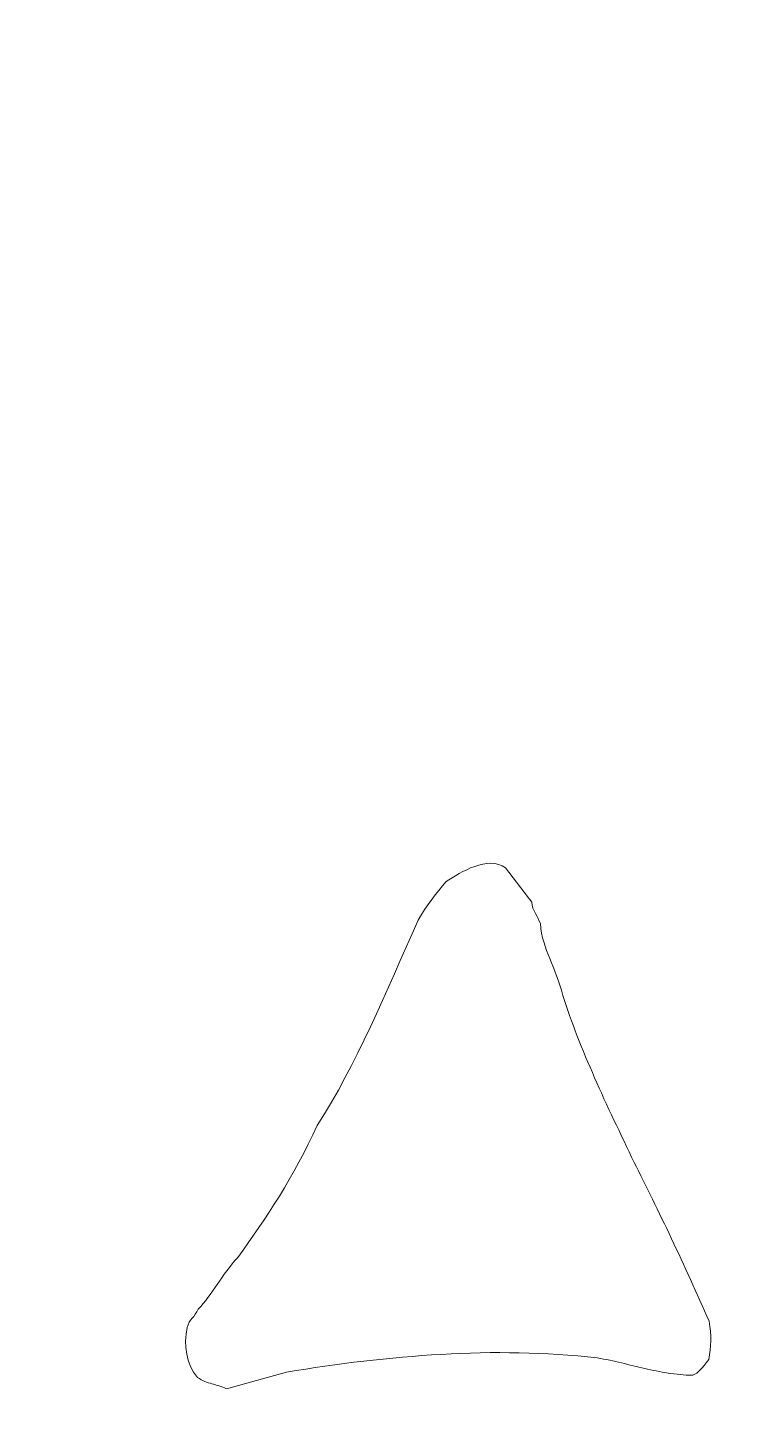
# Model space of a CAD drawing. Header units: millimetres. Extents: x -317 to 163, y -330 to 450.
# Drawn here: x -148 to -27.9, y -185.1 to 48.2 of the extents above; entities that cross this region are included whole.
import ezdxf

# ---------------------------------------------------------------- set-up
doc = ezdxf.new("R2010")
doc.units = ezdxf.units.MM
doc.header["$MEASUREMENT"] = 0
doc.layers.add('layer 1', color=7, linetype='Continuous')

msp = doc.modelspace()

# ---------------------------------------------------------------- linework, layer by layer
at = {"layer": 'layer 1', "color": 250, "lineweight": 9}
for points, knots in [([(-297.0001, 450.5), (-297.0001, 450.5), (143.0001, 450.5), (143.0001, 450.5), (143.0001, 450.5), (153.9999, 450.5), (163, 441.4999), (163, 430.4999), (163, 430.4999), (163, 430.4999), (163, -309.5), (163, -309.5), (163, -309.5), (163, -320.5), (153.9999, -329.5), (143.0001, -329.5), (143.0001, -329.5), (143.0001, -329.5), (-297.0001, -329.5), (-297.0001, -329.5), (-297.0001, -329.5), (-307.9999, -329.5), (-317, -320.5), (-317, -309.5), (-317, -309.5), (-317, -309.5), (-317, 430.4999), (-317, 430.4999), (-317, 430.4999), (-317, 441.4999), (-307.9999, 450.5), (-297.0001, 450.5)], [0, 0, 0, 0, 0.11111111, 0.11111111, 0.11111111, 0.11111111, 0.22222222, 0.22222222, 0.22222222, 0.22222222, 0.33333333, 0.33333333, 0.33333333, 0.33333333, 0.44444444, 0.44444444, 0.44444444, 0.44444444, 0.55555556, 0.55555556, 0.55555556, 0.55555556, 0.66666667, 0.66666667, 0.66666667, 0.66666667, 0.77777778, 0.77777778, 0.77777778, 0.77777778, 1, 1, 1, 1]), ([(-114.4183, -181.3183), (-114.4183, -181.3183), (-104.2893, -178.4766), (-104.2893, -178.4766), (-104.2893, -178.4766), (-104.2893, -178.4766), (-102.6611, -178.2301), (-102.6611, -178.2301), (-102.6611, -178.2301), (-102.6611, -178.2301), (-101.0524, -177.9691), (-101.0524, -177.9691), (-101.0524, -177.9691), (-101.0524, -177.9691), (-99.4366, -177.7228), (-99.4366, -177.7228), (-99.4366, -177.7228), (-99.4366, -177.7228), (-97.8101, -177.4851), (-97.8101, -177.4851), (-97.8101, -177.4851), (-97.8101, -177.4851), (-96.1646, -177.2642), (-96.1646, -177.2642), (-96.1646, -177.2642), (-96.1646, -177.2642), (-94.5424, -177.0484), (-94.5424, -177.0484), (-94.5424, -177.0484), (-94.5424, -177.0484), (-92.9077, -176.8321), (-92.9077, -176.8321), (-92.9077, -176.8321), (-92.9077, -176.8321), (-91.27, -176.6507), (-91.27, -176.6507), (-91.27, -176.6507), (-91.27, -176.6507), (-89.6518, -176.4546), (-89.6518, -176.4546), (-89.6518, -176.4546), (-89.6518, -176.4546), (-87.9942, -176.2851), (-87.9942, -176.2851), (-87.9942, -176.2851), (-87.9942, -176.2851), (-86.372, -176.1191), (-86.372, -176.1191), (-86.372, -176.1191), (-86.372, -176.1191), (-84.7398, -175.966), (-84.7398, -175.966), (-84.7398, -175.966), (-84.7398, -175.966), (-83.0899, -175.836), (-83.0899, -175.836), (-83.0899, -175.836), (-83.0899, -175.836), (-81.45, -175.7067), (-81.45, -175.7067), (-81.45, -175.7067), (-81.45, -175.7067), (-79.8218, -175.5734), (-79.8218, -175.5734), (-79.8218, -175.5734), (-79.8218, -175.5734), (-78.16, -175.4951), (-78.16, -175.4951), (-78.16, -175.4951), (-78.16, -175.4951), (-76.5282, -175.4052), (-76.5282, -175.4052), (-76.5282, -175.4052), (-76.5282, -175.4052), (-74.89, -175.3344), (-74.89, -175.3344), (-74.89, -175.3344), (-74.89, -175.3344), (-73.2303, -175.2673), (-73.2303, -175.2673), (-73.2303, -175.2673), (-73.2303, -175.2673), (-71.6078, -175.2255), (-71.6078, -175.2255), (-71.6078, -175.2255), (-71.6078, -175.2255), (-69.9562, -175.1998), (-69.9562, -175.1998), (-69.9562, -175.1998), (-69.9562, -175.1998), (-68.308, -175.1917), (-68.308, -175.1917), (-68.308, -175.1917), (-68.308, -175.1917), (-66.6523, -175.2076), (-66.6523, -175.2076), (-66.6523, -175.2076), (-66.6523, -175.2076), (-65.0124, -175.2411), (-65.0124, -175.2411), (-65.0124, -175.2411), (-65.0124, -175.2411), (-63.3582, -175.2656), (-63.3582, -175.2656), (-63.3582, -175.2656), (-63.3582, -175.2656), (-61.7263, -175.3385), (-61.7263, -175.3385), (-61.7263, -175.3385), (-61.7263, -175.3385), (-60.0823, -175.4018), (-60.0823, -175.4018), (-60.0823, -175.4018), (-60.0823, -175.4018), (-58.43, -175.4984), (-58.43, -175.4984), (-58.43, -175.4984), (-58.43, -175.4984), (-56.798, -175.6212), (-56.798, -175.6212), (-56.798, -175.6212), (-56.798, -175.6212), (-55.1318, -175.7606), (-55.1318, -175.7606), (-55.1318, -175.7606), (-55.1318, -175.7606), (-53.496, -175.9266), (-53.496, -175.9266), (-53.496, -175.9266), (-53.496, -175.9266), (-51.848, -176.0949), (-51.848, -176.0949), (-51.848, -176.0949), (-51.848, -176.0949), (-51.3131, -176.1825), (-51.3131, -176.1825), (-51.3131, -176.1825), (-51.3131, -176.1825), (-50.7919, -176.2883), (-50.7919, -176.2883), (-50.7919, -176.2883), (-50.7919, -176.2883), (-50.2788, -176.3723), (-50.2788, -176.3723), (-50.2788, -176.3723), (-50.2788, -176.3723), (-49.7575, -176.478), (-49.7575, -176.478), (-49.7575, -176.478), (-49.7575, -176.478), (-49.2525, -176.6015), (-49.2525, -176.6015), (-49.2525, -176.6015), (-49.2525, -176.6015), (-48.7552, -176.7031), (-48.7552, -176.7031), (-48.7552, -176.7031), (-48.7552, -176.7031), (-48.2476, -176.8272), (-48.2476, -176.8272), (-48.2476, -176.8272), (-48.2476, -176.8272), (-47.7601, -176.9272), (-47.7601, -176.9272), (-47.7601, -176.9272), (-47.7601, -176.9272), (-47.2668, -177.0487), (-47.2668, -177.0487), (-47.2668, -177.0487), (-47.2668, -177.0487), (-46.7615, -177.1722), (-46.7615, -177.1722), (-46.7615, -177.1722), (-46.7615, -177.1722), (-46.288, -177.2927), (-46.288, -177.2927), (-46.288, -177.2927), (-46.288, -177.2927), (-45.8023, -177.4017), (-45.8023, -177.4017), (-45.8023, -177.4017), (-45.8023, -177.4017), (-45.3184, -177.5214), (-45.3184, -177.5214), (-45.3184, -177.5214), (-45.3184, -177.5214), (-44.8232, -177.6455), (-44.8232, -177.6455), (-44.8232, -177.6455), (-44.8232, -177.6455), (-44.3357, -177.7459), (-44.3357, -177.7459), (-44.3357, -177.7459), (-44.3357, -177.7459), (-43.8523, -177.8656), (-43.8523, -177.8656), (-43.8523, -177.8656), (-43.8523, -177.8656), (-43.3782, -177.984), (-43.3782, -177.984), (-43.3782, -177.984), (-43.3782, -177.984), (-42.8907, -178.0842), (-42.8907, -178.0842), (-42.8907, -178.0842), (-42.8907, -178.0842), (-42.3814, -178.1879), (-42.3814, -178.1879), (-42.3814, -178.1879), (-42.3814, -178.1879), (-41.906, -178.2862), (-41.906, -178.2862), (-41.906, -178.2862), (-41.906, -178.2862), (-41.4185, -178.3864), (-41.4185, -178.3864), (-41.4185, -178.3864), (-41.4185, -178.3864), (-40.9286, -178.4868), (-40.9286, -178.4868), (-40.9286, -178.4868), (-40.9286, -178.4868), (-40.4275, -178.5688), (-40.4275, -178.5688), (-40.4275, -178.5688), (-40.4275, -178.5688), (-39.9143, -178.6529), (-39.9143, -178.6529), (-39.9143, -178.6529), (-39.9143, -178.6529), (-39.4326, -178.7318), (-39.4326, -178.7318), (-39.4326, -178.7318), (-39.4326, -178.7318), (-38.9156, -178.7963), (-38.9156, -178.7963), (-38.9156, -178.7963), (-38.9156, -178.7963), (-38.3947, -178.8409), (-38.3947, -178.8409), (-38.3947, -178.8409), (-38.3947, -178.8409), (-37.8873, -178.9036), (-37.8873, -178.9036), (-37.8873, -178.9036), (-37.8873, -178.9036), (-37.3447, -178.9518), (-37.3447, -178.9518), (-37.3447, -178.9518), (-37.3447, -178.9518), (-36.8295, -178.9752), (-36.8295, -178.9752), (-36.8295, -178.9752), (-36.8295, -178.9752), (-36.2825, -179.0013), (-36.2825, -179.0013), (-36.2825, -179.0013), (-36.2825, -179.0013), (-35.7439, -179.0195), (-35.7439, -179.0195), (-35.7439, -179.0195), (-35.7439, -179.0195), (-35.3851, -178.8523), (-35.3851, -178.8523), (-35.3851, -178.8523), (-35.3851, -178.8523), (-35.0513, -178.6493), (-35.0513, -178.6493), (-35.0513, -178.6493), (-35.0513, -178.6493), (-34.7656, -178.3998), (-34.7656, -178.3998), (-34.7656, -178.3998), (-34.7656, -178.3998), (-34.4693, -178.1092), (-34.4693, -178.1092), (-34.4693, -178.1092), (-34.4693, -178.1092), (-34.1539, -177.7608), (-34.1539, -177.7608), (-34.1539, -177.7608), (-34.1539, -177.7608), (-33.8339, -177.3521), (-33.8339, -177.3521), (-33.8339, -177.3521), (-33.8339, -177.3521), (-33.4853, -176.8983), (-33.4853, -176.8983), (-33.4853, -176.8983), (-33.4853, -176.8983), (-33.0433, -176.374), (-33.0433, -176.374), (-33.0433, -176.374), (-33.0433, -176.374), (-32.9039, -175.558), (-32.9039, -175.558), (-32.9039, -175.558), (-32.9039, -175.558), (-32.7913, -174.7651), (-32.7913, -174.7651), (-32.7913, -174.7651), (-32.7913, -174.7651), (-32.7248, -173.9779), (-32.7248, -173.9779), (-32.7248, -173.9779), (-32.7248, -173.9779), (-32.6821, -173.1849), (-32.6821, -173.1849), (-32.6821, -173.1849), (-32.6821, -173.1849), (-32.6982, -172.4136), (-32.6982, -172.4136), (-32.6982, -172.4136), (-32.6982, -172.4136), (-32.7637, -171.6026), (-32.7637, -171.6026), (-32.7637, -171.6026), (-32.7637, -171.6026), (-32.8567, -170.7669), (-32.8567, -170.7669), (-32.8567, -170.7669), (-32.8567, -170.7669), (-32.9913, -169.9151), (-32.9913, -169.9151), (-32.9913, -169.9151), (-32.9913, -169.9151), (-33.3709, -169.0325), (-33.3709, -169.0325), (-33.3709, -169.0325), (-33.3709, -169.0325), (-33.7596, -168.1573), (-33.7596, -168.1573), (-33.7596, -168.1573), (-33.7596, -168.1573), (-34.1396, -167.2768), (-34.1396, -167.2768), (-34.1396, -167.2768), (-34.1396, -167.2768), (-34.5263, -166.3928), (-34.5263, -166.3928), (-34.5263, -166.3928), (-34.5263, -166.3928), (-34.9298, -165.5174), (-34.9298, -165.5174), (-34.9298, -165.5174), (-34.9298, -165.5174), (-35.3206, -164.6533), (-35.3206, -164.6533), (-35.3206, -164.6533), (-35.3206, -164.6533), (-35.7219, -163.7669), (-35.7219, -163.7669), (-35.7219, -163.7669), (-35.7219, -163.7669), (-36.1134, -162.8936), (-36.1134, -162.8936), (-36.1134, -162.8936), (-36.1134, -162.8936), (-36.516, -162.0274), (-36.516, -162.0274), (-36.516, -162.0274), (-36.516, -162.0274), (-36.9075, -161.1541), (-36.9075, -161.1541), (-36.9075, -161.1541), (-36.9075, -161.1541), (-37.3103, -160.2879), (-37.3103, -160.2879), (-37.3103, -160.2879), (-37.3103, -160.2879), (-37.7035, -159.4232), (-37.7035, -159.4232), (-37.7035, -159.4232), (-37.7035, -159.4232), (-38.1206, -158.5659), (-38.1206, -158.5659), (-38.1206, -158.5659), (-38.1206, -158.5659), (-38.5232, -157.6998), (-38.5232, -157.6998), (-38.5232, -157.6998), (-38.5232, -157.6998), (-38.9166, -156.8351), (-38.9166, -156.8351), (-38.9166, -156.8351), (-38.9166, -156.8351), (-39.3254, -155.9998), (-39.3254, -155.9998), (-39.3254, -155.9998), (-39.3254, -155.9998), (-39.7185, -155.1351), (-39.7185, -155.1351), (-39.7185, -155.1351), (-39.7185, -155.1351), (-40.1258, -154.2909), (-40.1258, -154.2909), (-40.1258, -154.2909), (-40.1258, -154.2909), (-40.5267, -153.4654), (-40.5267, -153.4654), (-40.5267, -153.4654), (-40.5267, -153.4654), (-40.9355, -152.6301), (-40.9355, -152.6301), (-40.9355, -152.6301), (-40.9355, -152.6301), (-41.3365, -151.8049), (-41.3365, -151.8049), (-41.3365, -151.8049), (-41.3365, -151.8049), (-41.7475, -150.9802), (-41.7475, -150.9802), (-41.7475, -150.9802), (-41.7475, -150.9802), (-42.1268, -150.1585), (-42.1268, -150.1585), (-42.1268, -150.1585), (-42.1268, -150.1585), (-42.5397, -149.3428), (-42.5397, -149.3428), (-42.5397, -149.3428), (-42.5397, -149.3428), (-42.9229, -148.5409), (-42.9229, -148.5409), (-42.9229, -148.5409), (-42.9229, -148.5409), (-43.316, -147.7395), (-43.316, -147.7395), (-43.316, -147.7395), (-43.316, -147.7395), (-43.7033, -146.9573), (-43.7033, -146.9573), (-43.7033, -146.9573), (-43.7033, -146.9573), (-44.1003, -146.1756), (-44.1003, -146.1756), (-44.1003, -146.1756), (-44.1003, -146.1756), (-44.4874, -145.3934), (-44.4874, -145.3934), (-44.4874, -145.3934), (-44.4874, -145.3934), (-44.8669, -144.635), (-44.8669, -144.635), (-44.8669, -144.635), (-44.8669, -144.635), (-45.2463, -143.8769), (-45.2463, -143.8769), (-45.2463, -143.8769), (-45.2463, -143.8769), (-45.6156, -143.1179), (-45.6156, -143.1179), (-45.6156, -143.1179), (-45.6156, -143.1179), (-46.0602, -142.2357), (-46.0602, -142.2357), (-46.0602, -142.2357), (-46.0602, -142.2357), (-46.4928, -141.3442), (-46.4928, -141.3442), (-46.4928, -141.3442), (-46.4928, -141.3442), (-46.9019, -140.4477), (-46.9019, -140.4477), (-46.9019, -140.4477), (-46.9019, -140.4477), (-47.3443, -139.5548), (-47.3443, -139.5548), (-47.3443, -139.5548), (-47.3443, -139.5548), (-47.7789, -138.6743), (-47.7789, -138.6743), (-47.7789, -138.6743), (-47.7789, -138.6743), (-48.186, -137.7668), (-48.186, -137.7668), (-48.186, -137.7668), (-48.186, -137.7668), (-48.6307, -136.8733), (-48.6307, -136.8733), (-48.6307, -136.8733), (-48.6307, -136.8733), (-49.041, -135.9945), (-49.041, -135.9945), (-49.041, -135.9945), (-49.041, -135.9945), (-49.4821, -135.0837), (-49.4821, -135.0837), (-49.4821, -135.0837), (-49.4821, -135.0837), (-49.8948, -134.2045), (-49.8948, -134.2045), (-49.8948, -134.2045), (-49.8948, -134.2045), (-50.3019, -133.297), (-50.3019, -133.297), (-50.3019, -133.297), (-50.3019, -133.297), (-50.7244, -132.4185), (-50.7244, -132.4185), (-50.7244, -132.4185), (-50.7244, -132.4185), (-51.1098, -131.5145), (-51.1098, -131.5145), (-51.1098, -131.5145), (-51.1098, -131.5145), (-51.5305, -130.625), (-51.5305, -130.625), (-51.5305, -130.625), (-51.5305, -130.625), (-51.918, -129.732), (-51.918, -129.732), (-51.918, -129.732), (-51.918, -129.732), (-52.317, -128.846), (-52.317, -128.846), (-52.317, -128.846), (-52.317, -128.846), (-52.6828, -127.9566), (-52.6828, -127.9566), (-52.6828, -127.9566), (-52.6828, -127.9566), (-53.0815, -127.0706), (-53.0815, -127.0706), (-53.0815, -127.0706), (-53.0815, -127.0706), (-53.4513, -126.2009), (-53.4513, -126.2009), (-53.4513, -126.2009), (-53.4513, -126.2009), (-53.8285, -125.3185), (-53.8285, -125.3185), (-53.8285, -125.3185), (-53.8285, -125.3185), (-54.1705, -124.4216), (-54.1705, -124.4216), (-54.1705, -124.4216), (-54.1705, -124.4216), (-54.5499, -123.5501), (-54.5499, -123.5501), (-54.5499, -123.5501), (-54.5499, -123.5501), (-54.8838, -122.675), (-54.8838, -122.675), (-54.8838, -122.675), (-54.8838, -122.675), (-55.2357, -121.8284), (-55.2357, -121.8284), (-55.2357, -121.8284), (-55.2357, -121.8284), (-55.5696, -120.953), (-55.5696, -120.953), (-55.5696, -120.953), (-55.5696, -120.953), (-55.8914, -120.0799), (-55.8914, -120.0799), (-55.8914, -120.0799), (-55.8914, -120.0799), (-56.2096, -119.2388), (-56.2096, -119.2388), (-56.2096, -119.2388), (-56.2096, -119.2388), (-56.522, -118.3672), (-56.522, -118.3672), (-56.522, -118.3672), (-56.522, -118.3672), (-56.8163, -117.5187), (-56.8163, -117.5187), (-56.8163, -117.5187), (-56.8163, -117.5187), (-57.1031, -116.6827), (-57.1031, -116.6827), (-57.1031, -116.6827), (-57.1031, -116.6827), (-57.3975, -115.8344), (-57.3975, -115.8344), (-57.3975, -115.8344), (-57.3975, -115.8344), (-57.6704, -114.9894), (-57.6704, -114.9894), (-57.6704, -114.9894), (-57.6704, -114.9894), (-57.9055, -114.0807), (-57.9055, -114.0807), (-57.9055, -114.0807), (-57.9055, -114.0807), (-58.1525, -113.2196), (-58.1525, -113.2196), (-58.1525, -113.2196), (-58.1525, -113.2196), (-58.4352, -112.4252), (-58.4352, -112.4252), (-58.4352, -112.4252), (-58.4352, -112.4252), (-58.7077, -111.6414), (-58.7077, -111.6414), (-58.7077, -111.6414), (-58.7077, -111.6414), (-59.0003, -110.8972), (-59.0003, -110.8972), (-59.0003, -110.8972), (-59.0003, -110.8972), (-59.2968, -110.1728), (-59.2968, -110.1728), (-59.2968, -110.1728), (-59.2968, -110.1728), (-59.597, -109.4657), (-59.597, -109.4657), (-59.597, -109.4657), (-59.597, -109.4657), (-59.8757, -108.7645), (-59.8757, -108.7645), (-59.8757, -108.7645), (-59.8757, -108.7645), (-60.1586, -108.0828), (-60.1586, -108.0828), (-60.1586, -108.0828), (-60.1586, -108.0828), (-60.435, -107.3823), (-60.435, -107.3823), (-60.435, -107.3823), (-60.435, -107.3823), (-60.6701, -106.6858), (-60.6701, -106.6858), (-60.6701, -106.6858), (-60.6701, -106.6858), (-60.8993, -105.9611), (-60.8993, -105.9611), (-60.8993, -105.9611), (-60.8993, -105.9611), (-61.0834, -105.246), (-61.0834, -105.246), (-61.0834, -105.246), (-61.0834, -105.246), (-61.2595, -104.478), (-61.2595, -104.478), (-61.2595, -104.478), (-61.2595, -104.478), (-61.382, -103.678), (-61.382, -103.678), (-61.382, -103.678), (-61.382, -103.678), (-61.4556, -102.8455), (-61.4556, -102.8455), (-61.4556, -102.8455), (-61.4556, -102.8455), (-61.6409, -102.4264), (-61.6409, -102.4264), (-61.6409, -102.4264), (-61.6409, -102.4264), (-61.8389, -101.9937), (-61.8389, -101.9937), (-61.8389, -101.9937), (-61.8389, -101.9937), (-62.0814, -101.5743), (-62.0814, -101.5743), (-62.0814, -101.5743), (-62.0814, -101.5743), (-62.3014, -101.1405), (-62.3014, -101.1405), (-62.3014, -101.1405), (-62.3014, -101.1405), (-62.5182, -100.7047), (-62.5182, -100.7047), (-62.5182, -100.7047), (-62.5182, -100.7047), (-62.7179, -100.2313), (-62.7179, -100.2313), (-62.7179, -100.2313), (-62.7179, -100.2313), (-62.8599, -99.7559), (-62.8599, -99.7559), (-62.8599, -99.7559), (-62.8599, -99.7559), (-62.9176, -99.2446), (-62.9176, -99.2446), (-62.9176, -99.2446), (-62.9176, -99.2446), (-67.3334, -93.4668), (-67.3334, -93.4668), (-67.3334, -93.4668), (-67.3334, -93.4668), (-67.8957, -93.1171), (-67.8957, -93.1171), (-67.8957, -93.1171), (-67.8957, -93.1171), (-68.502, -92.8754), (-68.502, -92.8754), (-68.502, -92.8754), (-68.502, -92.8754), (-69.1373, -92.7306), (-69.1373, -92.7306), (-69.1373, -92.7306), (-69.1373, -92.7306), (-69.8068, -92.6821), (-69.8068, -92.6821), (-69.8068, -92.6821), (-69.8068, -92.6821), (-70.468, -92.7184), (-70.468, -92.7184), (-70.468, -92.7184), (-70.468, -92.7184), (-71.1646, -92.8192), (-71.1646, -92.8192), (-71.1646, -92.8192), (-71.1646, -92.8192), (-71.851, -92.9824), (-71.851, -92.9824), (-71.851, -92.9824), (-71.851, -92.9824), (-72.5378, -93.2091), (-72.5378, -93.2091), (-72.5378, -93.2091), (-72.5378, -93.2091), (-73.2224, -93.4766), (-73.2224, -93.4766), (-73.2224, -93.4766), (-73.2224, -93.4766), (-73.8895, -93.7676), (-73.8895, -93.7676), (-73.8895, -93.7676), (-73.8895, -93.7676), (-74.5548, -94.0995), (-74.5548, -94.0995), (-74.5548, -94.0995), (-74.5548, -94.0995), (-75.1837, -94.4372), (-75.1837, -94.4372), (-75.1837, -94.4372), (-75.1837, -94.4372), (-75.7858, -94.7885), (-75.7858, -94.7885), (-75.7858, -94.7885), (-75.7858, -94.7885), (-76.3498, -95.1369), (-76.3498, -95.1369), (-76.3498, -95.1369), (-76.3498, -95.1369), (-76.8785, -95.4707), (-76.8785, -95.4707), (-76.8785, -95.4707), (-76.8785, -95.4707), (-77.3778, -95.7688), (-77.3778, -95.7688), (-77.3778, -95.7688), (-77.3778, -95.7688), (-77.9853, -96.4988), (-77.9853, -96.4988), (-77.9853, -96.4988), (-77.9853, -96.4988), (-78.5987, -97.2595), (-78.5987, -97.2595), (-78.5987, -97.2595), (-78.5987, -97.2595), (-79.1983, -98.0136), (-79.1983, -98.0136), (-79.1983, -98.0136), (-79.1983, -98.0136), (-79.7939, -98.7976), (-79.7939, -98.7976), (-79.7939, -98.7976), (-79.7939, -98.7976), (-80.3737, -99.6137), (-80.3737, -99.6137), (-80.3737, -99.6137), (-80.3737, -99.6137), (-80.9576, -100.4516), (-80.9576, -100.4516), (-80.9576, -100.4516), (-80.9576, -100.4516), (-81.5317, -101.3522), (-81.5317, -101.3522), (-81.5317, -101.3522), (-81.5317, -101.3522), (-82.0677, -102.2999), (-82.0677, -102.2999), (-82.0677, -102.2999), (-82.0677, -102.2999), (-83.0812, -104.564), (-83.0812, -104.564), (-83.0812, -104.564), (-83.0812, -104.564), (-84.1043, -106.8263), (-84.1043, -106.8263), (-84.1043, -106.8263), (-84.1043, -106.8263), (-85.0961, -109.0939), (-85.0961, -109.0939), (-85.0961, -109.0939), (-85.0961, -109.0939), (-86.0952, -111.3491), (-86.0952, -111.3491), (-86.0952, -111.3491), (-86.0952, -111.3491), (-87.105, -113.5933), (-87.105, -113.5933), (-87.105, -113.5933), (-87.105, -113.5933), (-88.124, -115.8361), (-88.124, -115.8361), (-88.124, -115.8361), (-88.124, -115.8361), (-89.1336, -118.0805), (-89.1336, -118.0805), (-89.1336, -118.0805), (-89.1336, -118.0805), (-90.1447, -120.2817), (-90.1447, -120.2817), (-90.1447, -120.2817), (-90.1447, -120.2817), (-91.1899, -122.4795), (-91.1899, -122.4795), (-91.1899, -122.4795), (-91.1899, -122.4795), (-92.2646, -124.6521), (-92.2646, -124.6521), (-92.2646, -124.6521), (-92.2646, -124.6521), (-93.3216, -126.7962), (-93.3216, -126.7962), (-93.3216, -126.7962), (-93.3216, -126.7962), (-94.4334, -128.8791), (-94.4334, -128.8791), (-94.4334, -128.8791), (-94.4334, -128.8791), (-95.5413, -130.9424), (-95.5413, -130.9424), (-95.5413, -130.9424), (-95.5413, -130.9424), (-96.7125, -132.9861), (-96.7125, -132.9861), (-96.7125, -132.9861), (-96.7125, -132.9861), (-97.894, -134.9559), (-97.894, -134.9559), (-97.894, -134.9559), (-97.894, -134.9559), (-99.1344, -136.8842), (-99.1344, -136.8842), (-99.1344, -136.8842), (-99.1344, -136.8842), (-99.8696, -138.4977), (-99.8696, -138.4977), (-99.8696, -138.4977), (-99.8696, -138.4977), (-100.6329, -140.0636), (-100.6329, -140.0636), (-100.6329, -140.0636), (-100.6329, -140.0636), (-101.3978, -141.5883), (-101.3978, -141.5883), (-101.3978, -141.5883), (-101.3978, -141.5883), (-102.2026, -143.0887), (-102.2026, -143.0887), (-102.2026, -143.0887), (-102.2026, -143.0887), (-103.013, -144.5541), (-103.013, -144.5541), (-103.013, -144.5541), (-103.013, -144.5541), (-103.8312, -146.0092), (-103.8312, -146.0092), (-103.8312, -146.0092), (-103.8312, -146.0092), (-104.6475, -147.4037), (-104.6475, -147.4037), (-104.6475, -147.4037), (-104.6475, -147.4037), (-105.5015, -148.8009), (-105.5015, -148.8009), (-105.5015, -148.8009), (-105.5015, -148.8009), (-106.3594, -150.1682), (-106.3594, -150.1682), (-106.3594, -150.1682), (-106.3594, -150.1682), (-107.2428, -151.4997), (-107.2428, -151.4997), (-107.2428, -151.4997), (-107.2428, -151.4997), (-108.0909, -152.8164), (-108.0909, -152.8164), (-108.0909, -152.8164), (-108.0909, -152.8164), (-108.9822, -154.1262), (-108.9822, -154.1262), (-108.9822, -154.1262), (-108.9822, -154.1262), (-109.8517, -155.3876), (-109.8517, -155.3876), (-109.8517, -155.3876), (-109.8517, -155.3876), (-110.7352, -156.658), (-110.7352, -156.658), (-110.7352, -156.658), (-110.7352, -156.658), (-111.615, -157.9088), (-111.615, -157.9088), (-111.615, -157.9088), (-111.615, -157.9088), (-112.5029, -159.1377), (-112.5029, -159.1377), (-112.5029, -159.1377), (-112.5029, -159.1377), (-113.0078, -159.6902), (-113.0078, -159.6902), (-113.0078, -159.6902), (-113.0078, -159.6902), (-113.4888, -160.2465), (-113.4888, -160.2465), (-113.4888, -160.2465), (-113.4888, -160.2465), (-113.933, -160.8317), (-113.933, -160.8317), (-113.933, -160.8317), (-113.933, -160.8317), (-114.3723, -161.404), (-114.3723, -161.404), (-114.3723, -161.404), (-114.3723, -161.404), (-114.7949, -161.9925), (-114.7949, -161.9925), (-114.7949, -161.9925), (-114.7949, -161.9925), (-115.2109, -162.5597), (-115.2109, -162.5597), (-115.2109, -162.5597), (-115.2109, -162.5597), (-115.6172, -163.1284), (-115.6172, -163.1284), (-115.6172, -163.1284), (-115.6172, -163.1284), (-116.0114, -163.6989), (-116.0114, -163.6989), (-116.0114, -163.6989), (-116.0114, -163.6989), (-116.3862, -164.2727), (-116.3862, -164.2727), (-116.3862, -164.2727), (-116.3862, -164.2727), (-116.7764, -164.8238), (-116.7764, -164.8238), (-116.7764, -164.8238), (-116.7764, -164.8238), (-117.1574, -165.3784), (-117.1574, -165.3784), (-117.1574, -165.3784), (-117.1574, -165.3784), (-117.5456, -165.9185), (-117.5456, -165.9185), (-117.5456, -165.9185), (-117.5456, -165.9185), (-117.9304, -166.4295), (-117.9304, -166.4295), (-117.9304, -166.4295), (-117.9304, -166.4295), (-118.3347, -166.9376), (-118.3347, -166.9376), (-118.3347, -166.9376), (-118.3347, -166.9376), (-118.7612, -167.4327), (-118.7612, -167.4327), (-118.7612, -167.4327), (-118.7612, -167.4327), (-119.1786, -167.8956), (-119.1786, -167.8956), (-119.1786, -167.8956), (-119.1786, -167.8956), (-119.4041, -168.3424), (-119.4041, -168.3424), (-119.4041, -168.3424), (-119.4041, -168.3424), (-119.6817, -168.7264), (-119.6817, -168.7264), (-119.6817, -168.7264), (-119.6817, -168.7264), (-119.9442, -169.0837), (-119.9442, -169.0837), (-119.9442, -169.0837), (-119.9442, -169.0837), (-120.2227, -169.3974), (-120.2227, -169.3974), (-120.2227, -169.3974), (-120.2227, -169.3974), (-120.4908, -169.7334), (-120.4908, -169.7334), (-120.4908, -169.7334), (-120.4908, -169.7334), (-120.7175, -170.0737), (-120.7175, -170.0737), (-120.7175, -170.0737), (-120.7175, -170.0737), (-120.9008, -170.4844), (-120.9008, -170.4844), (-120.9008, -170.4844), (-120.9008, -170.4844), (-121.0388, -170.9546), (-121.0388, -170.9546), (-121.0388, -170.9546), (-121.0388, -170.9546), (-121.2181, -172.0849), (-121.2181, -172.0849), (-121.2181, -172.0849), (-121.2181, -172.0849), (-121.3183, -173.2168), (-121.3183, -173.2168), (-121.3183, -173.2168), (-121.3183, -173.2168), (-121.2701, -174.3413), (-121.2701, -174.3413), (-121.2701, -174.3413), (-121.2701, -174.3413), (-121.1371, -175.4392), (-121.1371, -175.4392), (-121.1371, -175.4392), (-121.1371, -175.4392), (-120.8837, -176.4957), (-120.8837, -176.4957), (-120.8837, -176.4957), (-120.8837, -176.4957), (-120.5025, -177.5325), (-120.5025, -177.5325), (-120.5025, -177.5325), (-120.5025, -177.5325), (-119.9732, -178.5007), (-119.9732, -178.5007), (-119.9732, -178.5007), (-119.9732, -178.5007), (-119.292, -179.3807), (-119.292, -179.3807), (-119.292, -179.3807), (-119.292, -179.3807), (-118.9801, -179.5766), (-118.9801, -179.5766), (-118.9801, -179.5766), (-118.9801, -179.5766), (-118.688, -179.7579), (-118.688, -179.7579), (-118.688, -179.7579), (-118.688, -179.7579), (-118.3918, -179.908), (-118.3918, -179.908), (-118.3918, -179.908), (-118.3918, -179.908), (-118.0894, -180.039), (-118.0894, -180.039), (-118.0894, -180.039), (-118.0894, -180.039), (-117.7898, -180.1715), (-117.7898, -180.1715), (-117.7898, -180.1715), (-117.7898, -180.1715), (-117.5033, -180.2683), (-117.5033, -180.2683), (-117.5033, -180.2683), (-117.5033, -180.2683), (-117.1834, -180.3614), (-117.1834, -180.3614), (-117.1834, -180.3614), (-117.1834, -180.3614), (-116.876, -180.4547), (-116.876, -180.4547), (-116.876, -180.4547), (-116.876, -180.4547), (-116.5875, -180.5427), (-116.5875, -180.5427), (-116.5875, -180.5427), (-116.5875, -180.5427), (-116.2799, -180.6336), (-116.2799, -180.6336), (-116.2799, -180.6336), (-116.2799, -180.6336), (-115.9697, -180.7251), (-115.9697, -180.7251), (-115.9697, -180.7251), (-115.9697, -180.7251), (-115.6836, -180.8127), (-115.6836, -180.8127), (-115.6836, -180.8127), (-115.6836, -180.8127), (-115.3773, -180.924), (-115.3773, -180.924), (-115.3773, -180.924), (-115.3773, -180.924), (-115.0501, -181.0296), (-115.0501, -181.0296), (-115.0501, -181.0296), (-115.0501, -181.0296), (-114.7381, -181.1619), (-114.7381, -181.1619), (-114.7381, -181.1619), (-114.7381, -181.1619), (-114.4183, -181.3183), (-114.4183, -181.3183)], [0, 0, 0, 0, 0.00363636, 0.00363636, 0.00363636, 0.00363636, 0.00727273, 0.00727273, 0.00727273, 0.00727273, 0.01090909, 0.01090909, 0.01090909, 0.01090909, 0.01454545, 0.01454545, 0.01454545, 0.01454545, 0.01818182, 0.01818182, 0.01818182, 0.01818182, 0.02181818, 0.02181818, 0.02181818, 0.02181818, 0.02545455, 0.02545455, 0.02545455, 0.02545455, 0.02909091, 0.02909091, 0.02909091, 0.02909091, 0.03272727, 0.03272727, 0.03272727, 0.03272727, 0.03636364, 0.03636364, 0.03636364, 0.03636364, 0.04, 0.04, 0.04, 0.04, 0.04363636, 0.04363636, 0.04363636, 0.04363636, 0.04727273, 0.04727273, 0.04727273, 0.04727273, 0.05090909, 0.05090909, 0.05090909, 0.05090909, 0.05454545, 0.05454545, 0.05454545, 0.05454545, 0.05818182, 0.05818182, 0.05818182, 0.05818182, 0.06181818, 0.06181818, 0.06181818, 0.06181818, 0.06545455, 0.06545455, 0.06545455, 0.06545455, 0.06909091, 0.06909091, 0.06909091, 0.06909091, 0.07272727, 0.07272727, 0.07272727, 0.07272727, 0.07636364, 0.07636364, 0.07636364, 0.07636364, 0.08, 0.08, 0.08, 0.08, 0.08363636, 0.08363636, 0.08363636, 0.08363636, 0.08727273, 0.08727273, 0.08727273, 0.08727273, 0.09090909, 0.09090909, 0.09090909, 0.09090909, 0.09454545, 0.09454545, 0.09454545, 0.09454545, 0.09818182, 0.09818182, 0.09818182, 0.09818182, 0.10181818, 0.10181818, 0.10181818, 0.10181818, 0.10545455, 0.10545455, 0.10545455, 0.10545455, 0.10909091, 0.10909091, 0.10909091, 0.10909091, 0.11272727, 0.11272727, 0.11272727, 0.11272727, 0.11636364, 0.11636364, 0.11636364, 0.11636364, 0.12, 0.12, 0.12, 0.12, 0.12363636, 0.12363636, 0.12363636, 0.12363636, 0.12727273, 0.12727273, 0.12727273, 0.12727273, 0.13090909, 0.13090909, 0.13090909, 0.13090909, 0.13454545, 0.13454545, 0.13454545, 0.13454545, 0.13818182, 0.13818182, 0.13818182, 0.13818182, 0.14181818, 0.14181818, 0.14181818, 0.14181818, 0.14545455, 0.14545455, 0.14545455, 0.14545455, 0.14909091, 0.14909091, 0.14909091, 0.14909091, 0.15272727, 0.15272727, 0.15272727, 0.15272727, 0.15636364, 0.15636364, 0.15636364, 0.15636364, 0.16, 0.16, 0.16, 0.16, 0.16363636, 0.16363636, 0.16363636, 0.16363636, 0.16727273, 0.16727273, 0.16727273, 0.16727273, 0.17090909, 0.17090909, 0.17090909, 0.17090909, 0.17454545, 0.17454545, 0.17454545, 0.17454545, 0.17818182, 0.17818182, 0.17818182, 0.17818182, 0.18181818, 0.18181818, 0.18181818, 0.18181818, 0.18545455, 0.18545455, 0.18545455, 0.18545455, 0.18909091, 0.18909091, 0.18909091, 0.18909091, 0.19272727, 0.19272727, 0.19272727, 0.19272727, 0.19636364, 0.19636364, 0.19636364, 0.19636364, 0.2, 0.2, 0.2, 0.2, 0.20363636, 0.20363636, 0.20363636, 0.20363636, 0.20727273, 0.20727273, 0.20727273, 0.20727273, 0.21090909, 0.21090909, 0.21090909, 0.21090909, 0.21454545, 0.21454545, 0.21454545, 0.21454545, 0.21818182, 0.21818182, 0.21818182, 0.21818182, 0.22181818, 0.22181818, 0.22181818, 0.22181818, 0.22545455, 0.22545455, 0.22545455, 0.22545455, 0.22909091, 0.22909091, 0.22909091, 0.22909091, 0.23272727, 0.23272727, 0.23272727, 0.23272727, 0.23636364, 0.23636364, 0.23636364, 0.23636364, 0.24, 0.24, 0.24, 0.24, 0.24363636, 0.24363636, 0.24363636, 0.24363636, 0.24727273, 0.24727273, 0.24727273, 0.24727273, 0.25090909, 0.25090909, 0.25090909, 0.25090909, 0.25454545, 0.25454545, 0.25454545, 0.25454545, 0.25818182, 0.25818182, 0.25818182, 0.25818182, 0.26181818, 0.26181818, 0.26181818, 0.26181818, 0.26545455, 0.26545455, 0.26545455, 0.26545455, 0.26909091, 0.26909091, 0.26909091, 0.26909091, 0.27272727, 0.27272727, 0.27272727, 0.27272727, 0.27636364, 0.27636364, 0.27636364, 0.27636364, 0.28, 0.28, 0.28, 0.28, 0.28363636, 0.28363636, 0.28363636, 0.28363636, 0.28727273, 0.28727273, 0.28727273, 0.28727273, 0.29090909, 0.29090909, 0.29090909, 0.29090909, 0.29454545, 0.29454545, 0.29454545, 0.29454545, 0.29818182, 0.29818182, 0.29818182, 0.29818182, 0.30181818, 0.30181818, 0.30181818, 0.30181818, 0.30545455, 0.30545455, 0.30545455, 0.30545455, 0.30909091, 0.30909091, 0.30909091, 0.30909091, 0.31272727, 0.31272727, 0.31272727, 0.31272727, 0.31636364, 0.31636364, 0.31636364, 0.31636364, 0.32, 0.32, 0.32, 0.32, 0.32363636, 0.32363636, 0.32363636, 0.32363636, 0.32727273, 0.32727273, 0.32727273, 0.32727273, 0.33090909, 0.33090909, 0.33090909, 0.33090909, 0.33454545, 0.33454545, 0.33454545, 0.33454545, 0.33818182, 0.33818182, 0.33818182, 0.33818182, 0.34181818, 0.34181818, 0.34181818, 0.34181818, 0.34545455, 0.34545455, 0.34545455, 0.34545455, 0.34909091, 0.34909091, 0.34909091, 0.34909091, 0.35272727, 0.35272727, 0.35272727, 0.35272727, 0.35636364, 0.35636364, 0.35636364, 0.35636364, 0.36, 0.36, 0.36, 0.36, 0.36363636, 0.36363636, 0.36363636, 0.36363636, 0.36727273, 0.36727273, 0.36727273, 0.36727273, 0.37090909, 0.37090909, 0.37090909, 0.37090909, 0.37454545, 0.37454545, 0.37454545, 0.37454545, 0.37818182, 0.37818182, 0.37818182, 0.37818182, 0.38181818, 0.38181818, 0.38181818, 0.38181818, 0.38545455, 0.38545455, 0.38545455, 0.38545455, 0.38909091, 0.38909091, 0.38909091, 0.38909091, 0.39272727, 0.39272727, 0.39272727, 0.39272727, 0.39636364, 0.39636364, 0.39636364, 0.39636364, 0.4, 0.4, 0.4, 0.4, 0.40363636, 0.40363636, 0.40363636, 0.40363636, 0.40727273, 0.40727273, 0.40727273, 0.40727273, 0.41090909, 0.41090909, 0.41090909, 0.41090909, 0.41454545, 0.41454545, 0.41454545, 0.41454545, 0.41818182, 0.41818182, 0.41818182, 0.41818182, 0.42181818, 0.42181818, 0.42181818, 0.42181818, 0.42545455, 0.42545455, 0.42545455, 0.42545455, 0.42909091, 0.42909091, 0.42909091, 0.42909091, 0.43272727, 0.43272727, 0.43272727, 0.43272727, 0.43636364, 0.43636364, 0.43636364, 0.43636364, 0.44, 0.44, 0.44, 0.44, 0.44363636, 0.44363636, 0.44363636, 0.44363636, 0.44727273, 0.44727273, 0.44727273, 0.44727273, 0.45090909, 0.45090909, 0.45090909, 0.45090909, 0.45454545, 0.45454545, 0.45454545, 0.45454545, 0.45818182, 0.45818182, 0.45818182, 0.45818182, 0.46181818, 0.46181818, 0.46181818, 0.46181818, 0.46545455, 0.46545455, 0.46545455, 0.46545455, 0.46909091, 0.46909091, 0.46909091, 0.46909091, 0.47272727, 0.47272727, 0.47272727, 0.47272727, 0.47636364, 0.47636364, 0.47636364, 0.47636364, 0.48, 0.48, 0.48, 0.48, 0.48363636, 0.48363636, 0.48363636, 0.48363636, 0.48727273, 0.48727273, 0.48727273, 0.48727273, 0.49090909, 0.49090909, 0.49090909, 0.49090909, 0.49454545, 0.49454545, 0.49454545, 0.49454545, 0.49818182, 0.49818182, 0.49818182, 0.49818182, 0.50181818, 0.50181818, 0.50181818, 0.50181818, 0.50545455, 0.50545455, 0.50545455, 0.50545455, 0.50909091, 0.50909091, 0.50909091, 0.50909091, 0.51272727, 0.51272727, 0.51272727, 0.51272727, 0.51636364, 0.51636364, 0.51636364, 0.51636364, 0.52, 0.52, 0.52, 0.52, 0.52363636, 0.52363636, 0.52363636, 0.52363636, 0.52727273, 0.52727273, 0.52727273, 0.52727273, 0.53090909, 0.53090909, 0.53090909, 0.53090909, 0.53454545, 0.53454545, 0.53454545, 0.53454545, 0.53818182, 0.53818182, 0.53818182, 0.53818182, 0.54181818, 0.54181818, 0.54181818, 0.54181818, 0.54545455, 0.54545455, 0.54545455, 0.54545455, 0.54909091, 0.54909091, 0.54909091, 0.54909091, 0.55272727, 0.55272727, 0.55272727, 0.55272727, 0.55636364, 0.55636364, 0.55636364, 0.55636364, 0.56, 0.56, 0.56, 0.56, 0.56363636, 0.56363636, 0.56363636, 0.56363636, 0.56727273, 0.56727273, 0.56727273, 0.56727273, 0.57090909, 0.57090909, 0.57090909, 0.57090909, 0.57454545, 0.57454545, 0.57454545, 0.57454545, 0.57818182, 0.57818182, 0.57818182, 0.57818182, 0.58181818, 0.58181818, 0.58181818, 0.58181818, 0.58545455, 0.58545455, 0.58545455, 0.58545455, 0.58909091, 0.58909091, 0.58909091, 0.58909091, 0.59272727, 0.59272727, 0.59272727, 0.59272727, 0.59636364, 0.59636364, 0.59636364, 0.59636364, 0.6, 0.6, 0.6, 0.6, 0.60363636, 0.60363636, 0.60363636, 0.60363636, 0.60727273, 0.60727273, 0.60727273, 0.60727273, 0.61090909, 0.61090909, 0.61090909, 0.61090909, 0.61454545, 0.61454545, 0.61454545, 0.61454545, 0.61818182, 0.61818182, 0.61818182, 0.61818182, 0.62181818, 0.62181818, 0.62181818, 0.62181818, 0.62545455, 0.62545455, 0.62545455, 0.62545455, 0.62909091, 0.62909091, 0.62909091, 0.62909091, 0.63272727, 0.63272727, 0.63272727, 0.63272727, 0.63636364, 0.63636364, 0.63636364, 0.63636364, 0.64, 0.64, 0.64, 0.64, 0.64363636, 0.64363636, 0.64363636, 0.64363636, 0.64727273, 0.64727273, 0.64727273, 0.64727273, 0.65090909, 0.65090909, 0.65090909, 0.65090909, 0.65454545, 0.65454545, 0.65454545, 0.65454545, 0.65818182, 0.65818182, 0.65818182, 0.65818182, 0.66181818, 0.66181818, 0.66181818, 0.66181818, 0.66545455, 0.66545455, 0.66545455, 0.66545455, 0.66909091, 0.66909091, 0.66909091, 0.66909091, 0.67272727, 0.67272727, 0.67272727, 0.67272727, 0.67636364, 0.67636364, 0.67636364, 0.67636364, 0.68, 0.68, 0.68, 0.68, 0.68363636, 0.68363636, 0.68363636, 0.68363636, 0.68727273, 0.68727273, 0.68727273, 0.68727273, 0.69090909, 0.69090909, 0.69090909, 0.69090909, 0.69454545, 0.69454545, 0.69454545, 0.69454545, 0.69818182, 0.69818182, 0.69818182, 0.69818182, 0.70181818, 0.70181818, 0.70181818, 0.70181818, 0.70545455, 0.70545455, 0.70545455, 0.70545455, 0.70909091, 0.70909091, 0.70909091, 0.70909091, 0.71272727, 0.71272727, 0.71272727, 0.71272727, 0.71636364, 0.71636364, 0.71636364, 0.71636364, 0.72, 0.72, 0.72, 0.72, 0.72363636, 0.72363636, 0.72363636, 0.72363636, 0.72727273, 0.72727273, 0.72727273, 0.72727273, 0.73090909, 0.73090909, 0.73090909, 0.73090909, 0.73454545, 0.73454545, 0.73454545, 0.73454545, 0.73818182, 0.73818182, 0.73818182, 0.73818182, 0.74181818, 0.74181818, 0.74181818, 0.74181818, 0.74545455, 0.74545455, 0.74545455, 0.74545455, 0.74909091, 0.74909091, 0.74909091, 0.74909091, 0.75272727, 0.75272727, 0.75272727, 0.75272727, 0.75636364, 0.75636364, 0.75636364, 0.75636364, 0.76, 0.76, 0.76, 0.76, 0.76363636, 0.76363636, 0.76363636, 0.76363636, 0.76727273, 0.76727273, 0.76727273, 0.76727273, 0.77090909, 0.77090909, 0.77090909, 0.77090909, 0.77454545, 0.77454545, 0.77454545, 0.77454545, 0.77818182, 0.77818182, 0.77818182, 0.77818182, 0.78181818, 0.78181818, 0.78181818, 0.78181818, 0.78545455, 0.78545455, 0.78545455, 0.78545455, 0.78909091, 0.78909091, 0.78909091, 0.78909091, 0.79272727, 0.79272727, 0.79272727, 0.79272727, 0.79636364, 0.79636364, 0.79636364, 0.79636364, 0.8, 0.8, 0.8, 0.8, 0.80363636, 0.80363636, 0.80363636, 0.80363636, 0.80727273, 0.80727273, 0.80727273, 0.80727273, 0.81090909, 0.81090909, 0.81090909, 0.81090909, 0.81454545, 0.81454545, 0.81454545, 0.81454545, 0.81818182, 0.81818182, 0.81818182, 0.81818182, 0.82181818, 0.82181818, 0.82181818, 0.82181818, 0.82545455, 0.82545455, 0.82545455, 0.82545455, 0.82909091, 0.82909091, 0.82909091, 0.82909091, 0.83272727, 0.83272727, 0.83272727, 0.83272727, 0.83636364, 0.83636364, 0.83636364, 0.83636364, 0.84, 0.84, 0.84, 0.84, 0.84363636, 0.84363636, 0.84363636, 0.84363636, 0.84727273, 0.84727273, 0.84727273, 0.84727273, 0.85090909, 0.85090909, 0.85090909, 0.85090909, 0.85454545, 0.85454545, 0.85454545, 0.85454545, 0.85818182, 0.85818182, 0.85818182, 0.85818182, 0.86181818, 0.86181818, 0.86181818, 0.86181818, 0.86545455, 0.86545455, 0.86545455, 0.86545455, 0.86909091, 0.86909091, 0.86909091, 0.86909091, 0.87272727, 0.87272727, 0.87272727, 0.87272727, 0.87636364, 0.87636364, 0.87636364, 0.87636364, 0.88, 0.88, 0.88, 0.88, 0.88363636, 0.88363636, 0.88363636, 0.88363636, 0.88727273, 0.88727273, 0.88727273, 0.88727273, 0.89090909, 0.89090909, 0.89090909, 0.89090909, 0.89454545, 0.89454545, 0.89454545, 0.89454545, 0.89818182, 0.89818182, 0.89818182, 0.89818182, 0.90181818, 0.90181818, 0.90181818, 0.90181818, 0.90545455, 0.90545455, 0.90545455, 0.90545455, 0.90909091, 0.90909091, 0.90909091, 0.90909091, 0.91272727, 0.91272727, 0.91272727, 0.91272727, 0.91636364, 0.91636364, 0.91636364, 0.91636364, 0.92, 0.92, 0.92, 0.92, 0.92363636, 0.92363636, 0.92363636, 0.92363636, 0.92727273, 0.92727273, 0.92727273, 0.92727273, 0.93090909, 0.93090909, 0.93090909, 0.93090909, 0.93454545, 0.93454545, 0.93454545, 0.93454545, 0.93818182, 0.93818182, 0.93818182, 0.93818182, 0.94181818, 0.94181818, 0.94181818, 0.94181818, 0.94545455, 0.94545455, 0.94545455, 0.94545455, 0.94909091, 0.94909091, 0.94909091, 0.94909091, 0.95272727, 0.95272727, 0.95272727, 0.95272727, 0.95636364, 0.95636364, 0.95636364, 0.95636364, 0.96, 0.96, 0.96, 0.96, 0.96363636, 0.96363636, 0.96363636, 0.96363636, 0.96727273, 0.96727273, 0.96727273, 0.96727273, 0.97090909, 0.97090909, 0.97090909, 0.97090909, 0.97454545, 0.97454545, 0.97454545, 0.97454545, 0.97818182, 0.97818182, 0.97818182, 0.97818182, 0.98181818, 0.98181818, 0.98181818, 0.98181818, 0.98545455, 0.98545455, 0.98545455, 0.98545455, 0.98909091, 0.98909091, 0.98909091, 0.98909091, 0.99272727, 0.99272727, 0.99272727, 0.99272727, 1, 1, 1, 1])]:
    msp.add_open_spline(points, degree=3, knots=knots, dxfattribs=at)

doc.saveas('drawing.dxf')
